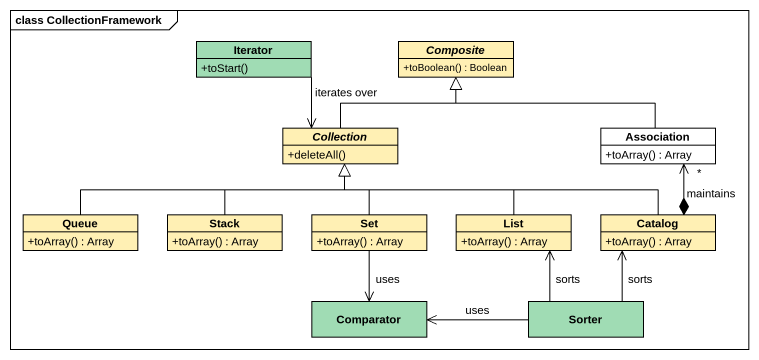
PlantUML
@startuml
mainframe class CollectionFramework
hide circle
hide empty members
skinparam classAttributeIconSize 0
class Iterator #A0DCB4 {
  +toStart()
}
abstract class Composite #FFF0B4 {
  +toBoolean() : Boolean
}
abstract class Collection #FFF0B4 {
  +deleteAll()
}
class Association {
  +toArray() : Array
}
class "Queue" as Queue_ #FFF0B4 {
  +toArray() : Array
}
class "Stack" as Stack_ #FFF0B4 {
  +toArray() : Array
}
class "Set" as Set_ #FFF0B4 {
  +toArray() : Array
}
class List #FFF0B4 {
  +toArray() : Array
}
class Catalog #FFF0B4 {
  +toArray() : Array
}
class Comparator #A0DCB4
class Sorter #A0DCB4
Iterator --> Collection : iterates over
Collection -up-|> Composite
Association -left-|> Composite
Queue_ -right-|> Collection
Stack_ -up-|> Collection
Set_ -up-|> Collection
Set_ --> Comparator : uses
List -left-|> Collection
Catalog -left-|> Collection
Catalog *-up-> "*" Association : maintains
Sorter -up-> List : sorts
Sorter -up-> Catalog : sorts
Sorter -left-> Comparator : uses
@enduml
